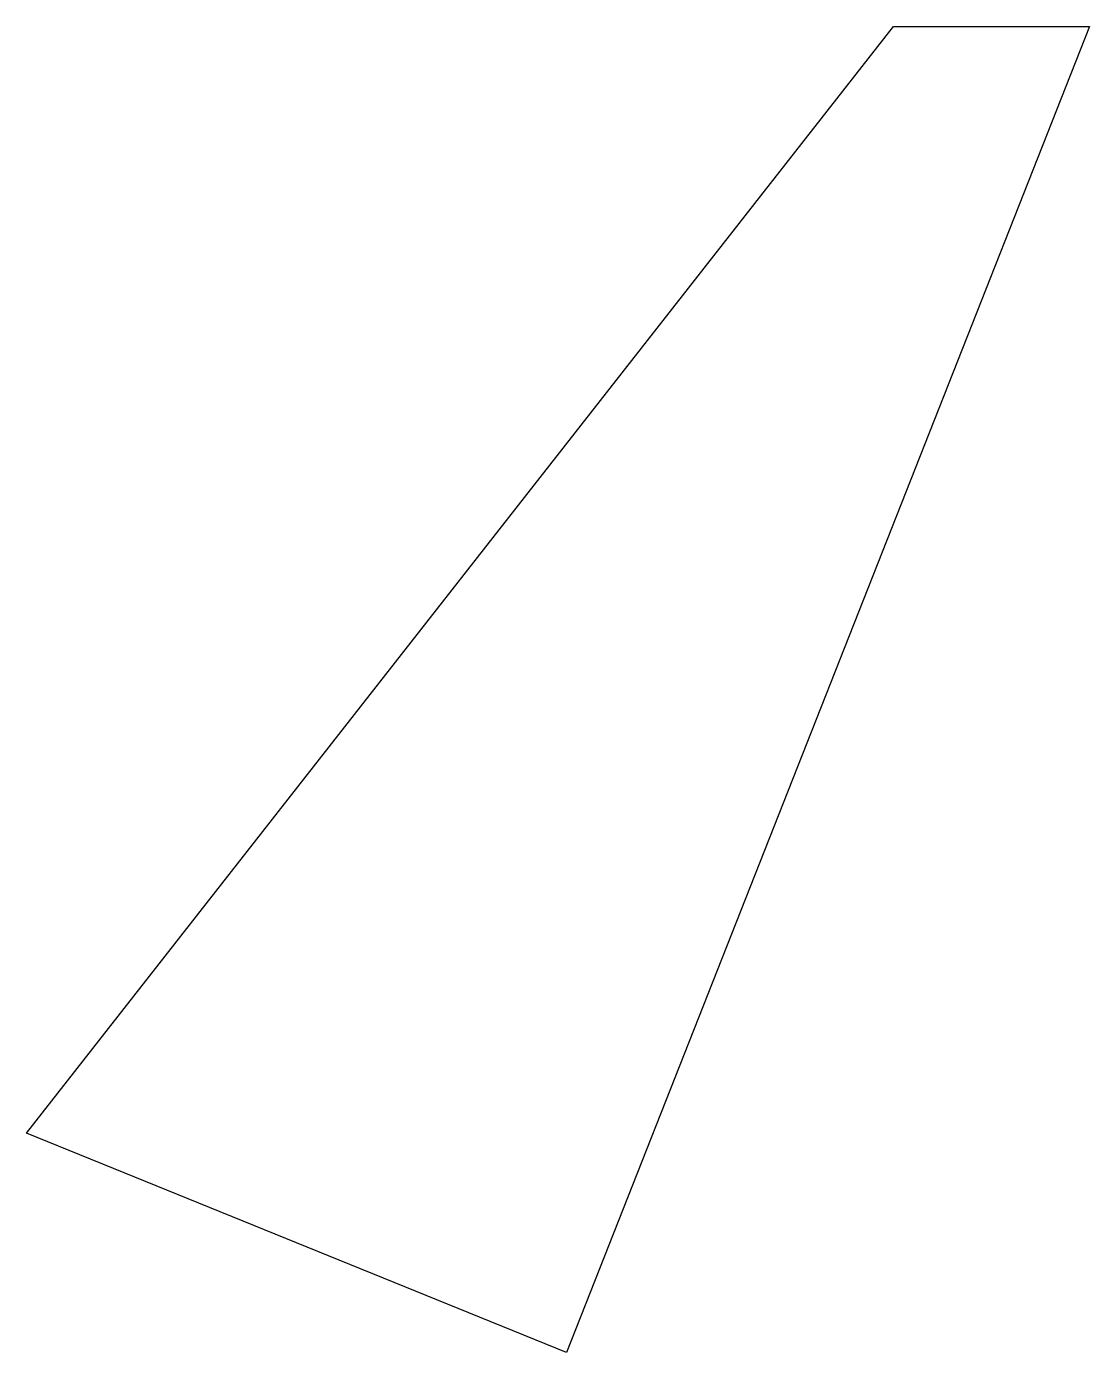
# Model space of a CAD drawing. Header units: millimetres. Extents: x 0 to 140, y -29 to 146.
import ezdxf

# ---------------------------------------------------------------- set-up
doc = ezdxf.new("R2010")
doc.units = ezdxf.units.MM

msp = doc.modelspace()

# ---------------------------------------------------------------- linework, layer by layer
at = {"layer": 'CORTE'}
msp.add_lwpolyline([(0, 0), (114.52, 146.19), (140.43, 146.19), (71.34, -28.99)], close=True, dxfattribs=at)

doc.saveas('drawing.dxf')
